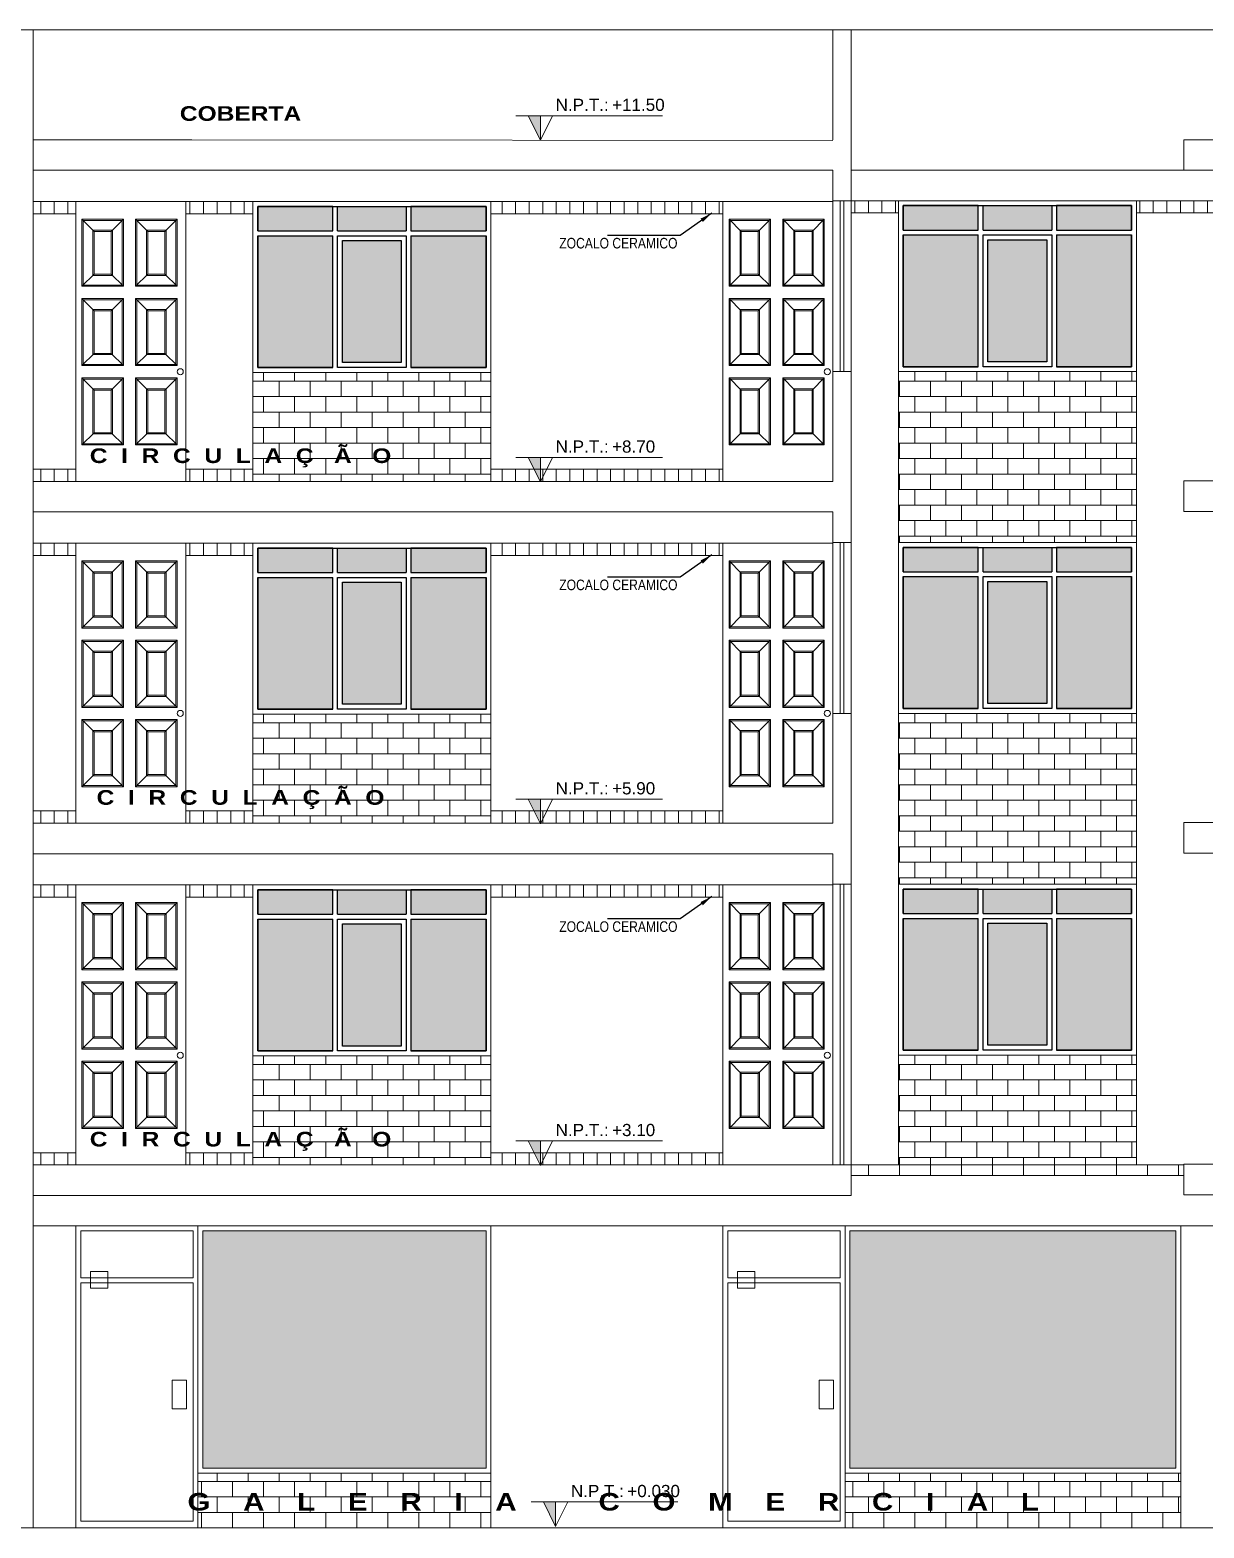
# Model space of a CAD drawing. Header units: millimetres. Extents: x 2178 to 2304, y 1220 to 1359.
# Drawn here: x 2280.33 to 2289.95, y 1233.85 to 1246.13 of the extents above; entities that cross this region are included whole.
import ezdxf
from ezdxf.enums import TextEntityAlignment as Align

# ---------------------------------------------------------------- set-up
doc = ezdxf.new("R2010")
doc.units = ezdxf.units.MM
doc.layers.get('0').update_dxf_attribs({"lineweight": 0})
for name, color, linetype, lineweight in [('9Cota', 2, 'Continuous', 0), ('CAPA2', 251, 'Continuous', 20), ('LETRAS', 5, 'Continuous', 20), ('Pluma 0.10', 252, 'Continuous', 0), ('PLUMA 7', 10, 'Continuous', 0), ('TEXTO', 5, 'Continuous', 18), ('VIDRIOS', 250, 'Continuous', 5)]:
    doc.layers.add(name, color=color, linetype=linetype, lineweight=lineweight)
doc.layers.add('Vidrio', color=150, linetype='Continuous')
doc.styles.add('ACOTACIONES', font='ARIALN.TTF', dxfattribs={"height": 0.1})
doc.styles.add('ARIAL-N', font='arialbd.ttf')
doc.styles.add('Cota', font='arial.ttf')
doc.styles.add('COTAS', font='ariali.ttf', dxfattribs={"height": 0.09})
doc.dimstyles.new('COTAS', dxfattribs={"dimtxt": 0.2, "dimasz": 0.1, "dimexe": 0.1, "dimexo": 0.5, "dimgap": 0.1, "dimtad": 0, "dimtih": 1, "dimtoh": 1, "dimzin": 4, "dimdsep": 46, "dimtxsty": 'COTAS', "dimblk1": 'DOTSMALL', "dimblk2": 'DOTSMALL', "dimsah": 1, "dimcen": -2.5, "dimdle": 0.1, "dimclrd": 251, "dimclre": 251, "dimclrt": 251, "dimadec": 0, "dimazin": 0, "dimtfac": 1, "dimtmove": 2, "dimatfit": 3, "dimfxl": 1, "dimtolj": 1, "dimtzin": 4, "dimarcsym": 0})
pattern_1 = [(0, (1087.04629, -584.65824), (0, 0.127), []), (90, (1087.04629, -584.65824), (-0.254, 2e-17), [0.127, -0.127]), (90, (1087.17329, -584.65824), (-0.254, 2e-17), [-0.127, 0.127])]
pattern_2 = [(90, (1087.04629, -584.65824), (-0.111125, 7e-18), [])]

# ---------------------------------------------------------------- blocks, each defined once
blk = doc.blocks.new('DSAFS')
at = {"layer": 'Pluma 0.10'}
for p, q in [((1195.277, 1833.232), (1194.937, 1833.232)), ((1194.937, 1833.232), (1194.937, 1832.682)), ((1195.037, 1833.132), (1194.937, 1833.232)), ((1195.277, 1833.232), (1194.937, 1833.232)), ((1194.937, 1833.232), (1194.937, 1832.682)), ((1195.037, 1833.132), (1194.937, 1833.232)), ((1195.267, 1833.222), (1194.947, 1833.222)), ((1194.947, 1833.222), (1194.947, 1832.692)), ((1195.267, 1833.222), (1194.947, 1833.222)), ((1194.947, 1833.222), (1194.947, 1832.692)), ((1195.177, 1833.132), (1195.277, 1833.232)), ((1195.177, 1833.132), (1195.277, 1833.232)), ((1195.267, 1832.692), (1195.267, 1833.222)), ((1195.267, 1832.692), (1195.267, 1833.222)), ((1195.277, 1832.682), (1195.277, 1833.232)), ((1195.277, 1833.232), (1195.277, 1833.232)), ((1195.277, 1832.682), (1195.277, 1833.232)), ((1195.277, 1833.232), (1195.277, 1833.232)), ((1195.717, 1833.232), (1195.377, 1833.232)), ((1195.377, 1833.232), (1195.377, 1832.682)), ((1195.477, 1833.132), (1195.377, 1833.232)), ((1195.717, 1833.232), (1195.377, 1833.232)), ((1195.377, 1833.232), (1195.377, 1832.682)), ((1195.477, 1833.132), (1195.377, 1833.232)), ((1195.707, 1833.222), (1195.387, 1833.222)), ((1195.387, 1833.222), (1195.387, 1832.692)), ((1195.707, 1833.222), (1195.387, 1833.222)), ((1195.387, 1833.222), (1195.387, 1832.692)), ((1195.617, 1833.132), (1195.717, 1833.232)), ((1195.617, 1833.132), (1195.717, 1833.232)), ((1195.707, 1832.692), (1195.707, 1833.222)), ((1195.707, 1832.692), (1195.707, 1833.222)), ((1195.717, 1832.682), (1195.717, 1833.232)), ((1195.717, 1833.232), (1195.717, 1833.232)), ((1195.717, 1832.682), (1195.717, 1833.232)), ((1195.717, 1833.232), (1195.717, 1833.232)), ((1195.187, 1833.142), (1195.027, 1833.142)), ((1195.027, 1833.142), (1195.027, 1832.772)), ((1195.187, 1833.142), (1195.027, 1833.142)), ((1195.027, 1833.142), (1195.027, 1832.772)), ((1195.177, 1833.132), (1195.037, 1833.132)), ((1195.037, 1833.132), (1195.037, 1832.782)), ((1195.177, 1833.132), (1195.037, 1833.132)), ((1195.037, 1833.132), (1195.037, 1832.782)), ((1195.177, 1832.782), (1195.177, 1833.132)), ((1195.177, 1832.782), (1195.177, 1833.132)), ((1195.187, 1832.772), (1195.187, 1833.142)), ((1195.187, 1832.772), (1195.187, 1833.142)), ((1195.627, 1833.142), (1195.467, 1833.142)), ((1195.467, 1833.142), (1195.467, 1832.772)), ((1195.627, 1833.142), (1195.467, 1833.142)), ((1195.467, 1833.142), (1195.467, 1832.772)), ((1195.617, 1833.132), (1195.477, 1833.132)), ((1195.477, 1833.132), (1195.477, 1832.782)), ((1195.617, 1833.132), (1195.477, 1833.132)), ((1195.477, 1833.132), (1195.477, 1832.782)), ((1195.617, 1832.782), (1195.617, 1833.132)), ((1195.617, 1832.782), (1195.617, 1833.132)), ((1195.627, 1832.772), (1195.627, 1833.142)), ((1195.627, 1832.772), (1195.627, 1833.142)), ((1195.037, 1832.782), (1194.937, 1832.682)), ((1195.037, 1832.782), (1194.937, 1832.682)), ((1195.037, 1832.782), (1195.177, 1832.782)), ((1195.037, 1832.782), (1195.177, 1832.782)), ((1195.277, 1832.682), (1195.177, 1832.782)), ((1195.277, 1832.682), (1195.177, 1832.782)), ((1195.477, 1832.782), (1195.377, 1832.682)), ((1195.477, 1832.782), (1195.377, 1832.682)), ((1195.477, 1832.782), (1195.617, 1832.782)), ((1195.477, 1832.782), (1195.617, 1832.782)), ((1195.717, 1832.682), (1195.617, 1832.782)), ((1195.717, 1832.682), (1195.617, 1832.782)), ((1194.937, 1832.682), (1195.277, 1832.682)), ((1194.937, 1832.682), (1195.277, 1832.682)), ((1194.947, 1832.692), (1195.267, 1832.692)), ((1194.947, 1832.692), (1195.267, 1832.692)), ((1195.027, 1832.772), (1195.187, 1832.772)), ((1195.027, 1832.772), (1195.187, 1832.772)), ((1195.377, 1832.682), (1195.717, 1832.682)), ((1195.377, 1832.682), (1195.717, 1832.682)), ((1195.387, 1832.692), (1195.707, 1832.692)), ((1195.387, 1832.692), (1195.707, 1832.692)), ((1195.467, 1832.772), (1195.627, 1832.772)), ((1195.467, 1832.772), (1195.627, 1832.772)), ((1195.277, 1832.582), (1194.937, 1832.582)), ((1194.937, 1832.582), (1194.937, 1832.032)), ((1195.037, 1832.482), (1194.937, 1832.582)), ((1195.277, 1832.582), (1194.937, 1832.582)), ((1194.937, 1832.582), (1194.937, 1832.032)), ((1195.037, 1832.482), (1194.937, 1832.582)), ((1195.267, 1832.572), (1194.947, 1832.572)), ((1194.947, 1832.572), (1194.947, 1832.042)), ((1195.267, 1832.572), (1194.947, 1832.572)), ((1194.947, 1832.572), (1194.947, 1832.042)), ((1195.177, 1832.482), (1195.277, 1832.582)), ((1195.177, 1832.482), (1195.277, 1832.582)), ((1195.267, 1832.042), (1195.267, 1832.572)), ((1195.267, 1832.042), (1195.267, 1832.572)), ((1195.277, 1832.032), (1195.277, 1832.582)), ((1195.277, 1832.582), (1195.277, 1832.582)), ((1195.277, 1832.032), (1195.277, 1832.582)), ((1195.277, 1832.582), (1195.277, 1832.582)), ((1195.717, 1832.582), (1195.377, 1832.582)), ((1195.377, 1832.582), (1195.377, 1832.032)), ((1195.477, 1832.482), (1195.377, 1832.582)), ((1195.717, 1832.582), (1195.377, 1832.582)), ((1195.377, 1832.582), (1195.377, 1832.032)), ((1195.477, 1832.482), (1195.377, 1832.582)), ((1195.707, 1832.572), (1195.387, 1832.572)), ((1195.387, 1832.572), (1195.387, 1832.042)), ((1195.707, 1832.572), (1195.387, 1832.572)), ((1195.387, 1832.572), (1195.387, 1832.042)), ((1195.617, 1832.482), (1195.717, 1832.582)), ((1195.617, 1832.482), (1195.717, 1832.582)), ((1195.707, 1832.042), (1195.707, 1832.572)), ((1195.707, 1832.042), (1195.707, 1832.572)), ((1195.717, 1832.032), (1195.717, 1832.582)), ((1195.717, 1832.582), (1195.717, 1832.582)), ((1195.717, 1832.032), (1195.717, 1832.582)), ((1195.717, 1832.582), (1195.717, 1832.582)), ((1195.187, 1832.492), (1195.027, 1832.492)), ((1195.027, 1832.492), (1195.027, 1832.122)), ((1195.187, 1832.492), (1195.027, 1832.492)), ((1195.027, 1832.492), (1195.027, 1832.122)), ((1195.177, 1832.482), (1195.037, 1832.482)), ((1195.037, 1832.482), (1195.037, 1832.132)), ((1195.177, 1832.482), (1195.037, 1832.482)), ((1195.037, 1832.482), (1195.037, 1832.132)), ((1195.177, 1832.132), (1195.177, 1832.482)), ((1195.177, 1832.132), (1195.177, 1832.482)), ((1195.187, 1832.122), (1195.187, 1832.492)), ((1195.187, 1832.122), (1195.187, 1832.492)), ((1195.627, 1832.492), (1195.467, 1832.492)), ((1195.467, 1832.492), (1195.467, 1832.122)), ((1195.627, 1832.492), (1195.467, 1832.492)), ((1195.467, 1832.492), (1195.467, 1832.122)), ((1195.617, 1832.482), (1195.477, 1832.482)), ((1195.477, 1832.482), (1195.477, 1832.132)), ((1195.617, 1832.482), (1195.477, 1832.482)), ((1195.477, 1832.482), (1195.477, 1832.132)), ((1195.617, 1832.132), (1195.617, 1832.482)), ((1195.617, 1832.132), (1195.617, 1832.482)), ((1195.627, 1832.122), (1195.627, 1832.492)), ((1195.627, 1832.122), (1195.627, 1832.492)), ((1195.037, 1832.132), (1194.937, 1832.032)), ((1195.037, 1832.132), (1194.937, 1832.032)), ((1195.027, 1832.122), (1195.187, 1832.122)), ((1195.027, 1832.122), (1195.187, 1832.122)), ((1195.037, 1832.132), (1195.177, 1832.132)), ((1195.037, 1832.132), (1195.177, 1832.132)), ((1195.277, 1832.032), (1195.177, 1832.132)), ((1195.277, 1832.032), (1195.177, 1832.132)), ((1195.477, 1832.132), (1195.377, 1832.032)), ((1195.477, 1832.132), (1195.377, 1832.032)), ((1195.467, 1832.122), (1195.627, 1832.122)), ((1195.467, 1832.122), (1195.627, 1832.122)), ((1195.477, 1832.132), (1195.617, 1832.132)), ((1195.477, 1832.132), (1195.617, 1832.132)), ((1195.717, 1832.032), (1195.617, 1832.132)), ((1195.717, 1832.032), (1195.617, 1832.132)), ((1194.937, 1832.032), (1195.277, 1832.032)), ((1194.937, 1832.032), (1195.277, 1832.032)), ((1195.277, 1831.932), (1194.937, 1831.932)), ((1194.937, 1831.932), (1194.937, 1831.382)), ((1195.037, 1831.832), (1194.937, 1831.932)), ((1195.277, 1831.932), (1194.937, 1831.932)), ((1194.937, 1831.932), (1194.937, 1831.382)), ((1195.037, 1831.832), (1194.937, 1831.932)), ((1194.947, 1832.042), (1195.267, 1832.042)), ((1194.947, 1832.042), (1195.267, 1832.042)), ((1195.267, 1831.922), (1194.947, 1831.922)), ((1194.947, 1831.922), (1194.947, 1831.392)), ((1195.267, 1831.922), (1194.947, 1831.922)), ((1194.947, 1831.922), (1194.947, 1831.392)), ((1195.177, 1831.832), (1195.277, 1831.932)), ((1195.177, 1831.832), (1195.277, 1831.932)), ((1195.267, 1831.392), (1195.267, 1831.922)), ((1195.267, 1831.392), (1195.267, 1831.922)), ((1195.277, 1831.382), (1195.277, 1831.932)), ((1195.277, 1831.932), (1195.277, 1831.932)), ((1195.277, 1831.382), (1195.277, 1831.932)), ((1195.277, 1831.932), (1195.277, 1831.932)), ((1195.377, 1832.032), (1195.717, 1832.032)), ((1195.377, 1832.032), (1195.717, 1832.032)), ((1195.717, 1831.932), (1195.377, 1831.932)), ((1195.377, 1831.932), (1195.377, 1831.382)), ((1195.477, 1831.832), (1195.377, 1831.932)), ((1195.717, 1831.932), (1195.377, 1831.932)), ((1195.377, 1831.932), (1195.377, 1831.382)), ((1195.477, 1831.832), (1195.377, 1831.932)), ((1195.387, 1832.042), (1195.707, 1832.042)), ((1195.387, 1832.042), (1195.707, 1832.042)), ((1195.707, 1831.922), (1195.387, 1831.922)), ((1195.387, 1831.922), (1195.387, 1831.392)), ((1195.707, 1831.922), (1195.387, 1831.922)), ((1195.387, 1831.922), (1195.387, 1831.392)), ((1195.617, 1831.832), (1195.717, 1831.932)), ((1195.617, 1831.832), (1195.717, 1831.932)), ((1195.707, 1831.392), (1195.707, 1831.922)), ((1195.707, 1831.392), (1195.707, 1831.922)), ((1195.717, 1831.382), (1195.717, 1831.932)), ((1195.717, 1831.932), (1195.717, 1831.932)), ((1195.717, 1831.382), (1195.717, 1831.932)), ((1195.717, 1831.932), (1195.717, 1831.932)), ((1195.187, 1831.842), (1195.027, 1831.842)), ((1195.027, 1831.842), (1195.027, 1831.472)), ((1195.187, 1831.842), (1195.027, 1831.842)), ((1195.027, 1831.842), (1195.027, 1831.472)), ((1195.177, 1831.832), (1195.037, 1831.832)), ((1195.037, 1831.832), (1195.037, 1831.482)), ((1195.177, 1831.832), (1195.037, 1831.832)), ((1195.037, 1831.832), (1195.037, 1831.482)), ((1195.177, 1831.482), (1195.177, 1831.832)), ((1195.177, 1831.482), (1195.177, 1831.832)), ((1195.187, 1831.472), (1195.187, 1831.842)), ((1195.187, 1831.472), (1195.187, 1831.842)), ((1195.627, 1831.842), (1195.467, 1831.842)), ((1195.467, 1831.842), (1195.467, 1831.472)), ((1195.627, 1831.842), (1195.467, 1831.842)), ((1195.467, 1831.842), (1195.467, 1831.472)), ((1195.617, 1831.832), (1195.477, 1831.832)), ((1195.477, 1831.832), (1195.477, 1831.482)), ((1195.617, 1831.832), (1195.477, 1831.832)), ((1195.477, 1831.832), (1195.477, 1831.482)), ((1195.617, 1831.482), (1195.617, 1831.832)), ((1195.617, 1831.482), (1195.617, 1831.832)), ((1195.627, 1831.472), (1195.627, 1831.842)), ((1195.627, 1831.472), (1195.627, 1831.842)), ((1195.037, 1831.482), (1194.937, 1831.382)), ((1195.037, 1831.482), (1194.937, 1831.382)), ((1195.027, 1831.472), (1195.187, 1831.472)), ((1195.027, 1831.472), (1195.187, 1831.472)), ((1195.037, 1831.482), (1195.177, 1831.482)), ((1195.037, 1831.482), (1195.177, 1831.482)), ((1195.277, 1831.382), (1195.177, 1831.482)), ((1195.277, 1831.382), (1195.177, 1831.482)), ((1195.477, 1831.482), (1195.377, 1831.382)), ((1195.477, 1831.482), (1195.377, 1831.382)), ((1195.467, 1831.472), (1195.627, 1831.472)), ((1195.467, 1831.472), (1195.627, 1831.472)), ((1195.477, 1831.482), (1195.617, 1831.482)), ((1195.477, 1831.482), (1195.617, 1831.482)), ((1195.717, 1831.382), (1195.617, 1831.482)), ((1195.717, 1831.382), (1195.617, 1831.482)), ((1194.937, 1831.382), (1195.277, 1831.382)), ((1194.937, 1831.382), (1195.277, 1831.382)), ((1194.947, 1831.392), (1195.267, 1831.392)), ((1194.947, 1831.392), (1195.267, 1831.392)), ((1195.377, 1831.382), (1195.717, 1831.382)), ((1195.377, 1831.382), (1195.717, 1831.382)), ((1195.387, 1831.392), (1195.707, 1831.392)), ((1195.387, 1831.392), (1195.707, 1831.392))]:
    blk.add_line(p, q, dxfattribs=at)
blk.add_circle((1195.742, 1831.982), 0.025, dxfattribs=at)
blk.add_circle((1195.742, 1831.982), 0.025, dxfattribs=at)
blk = doc.blocks.new('NPTcorte1')
blk.add_hatch(color=256).paths.add_polyline_path([(0, 0), (0, 0.2), (-0.1, 0.2)])
for points in [[(-0.2, 0.2), (1, 0.2)], [(0, 0.2), (0, 0)]]:
    blk.add_lwpolyline(points)
blk.add_lwpolyline([(-0.1, 0.2), (0, 0), (0.1, 0.2)], close=True)
at = {"style": 'Cota'}
blk.add_text('N.P.T.:', height=0.1, dxfattribs=at).set_placement((0.125, 0.24))
blk.add_attdef('N.P.T.corte', (0.587, 0.24), '', height=0.1, dxfattribs=at)
blk = doc.blocks.new('_DOTSMALL')
at = {"color": 0, "linetype": 'ByBlock', "const_width": 0.5}
blk.add_lwpolyline([(-0.0625, 0, 1), (0.0625, 0, 1)], format="xyb", close=True, dxfattribs=at)

msp = doc.modelspace()

# ---------------------------------------------------------------- hatches: boundary and pattern name
h = msp.add_hatch()
h.set_pattern_fill('BRICK', color=256, scale=0.02)
h.set_pattern_definition([(0, (1087.04629, -390.1619), (0, 0.127), []), (90, (1087.04629, -390.1619), (-0.254, 2e-17), [0.127, -0.127]), (90, (1087.17329, -390.1619), (-0.254, 2e-17), [-0.127, 0.127])])
h.paths.add_polyline_path([(2289.78, 1236.83), (2287.055, 1236.83), (2287.055, 1236.742), (2289.78, 1236.742)])
at = {"layer": 'Pluma 0.10'}
h = msp.add_hatch(dxfattribs=at)
h.set_pattern_fill('LINE', color=256, scale=0.035, angle=90)
h.set_pattern_definition(pattern_2)
h.paths.add_polyline_path([(2280.305, 1244.724), (2280.105, 1244.724), (2280.105, 1244.624), (2280.305, 1244.624)])
h.paths.add_polyline_path([(2280.705, 1244.724), (2280.355, 1244.724), (2280.355, 1244.624), (2280.705, 1244.624)])
h.paths.add_polyline_path([(2282.155, 1244.724), (2281.605, 1244.724), (2281.605, 1244.624), (2282.155, 1244.624)])
h.paths.add_polyline_path([(2286.005, 1244.724), (2284.105, 1244.724), (2284.105, 1244.624), (2286.005, 1244.624)])
h = msp.add_hatch(dxfattribs=at)
h.set_pattern_fill('LINE', color=256, scale=0.035, angle=90)
h.set_pattern_definition(pattern_2)
h.paths.add_polyline_path([(2289.392, 1244.73), (2289.392, 1244.63), (2289.792, 1244.63), (2290.18, 1244.63), (2290.18, 1244.73)])
h.paths.add_polyline_path([(2287.055, 1244.73), (2287.055, 1244.63), (2287.442, 1244.63), (2287.442, 1244.73)])
h = msp.add_hatch(dxfattribs=at)
h.set_pattern_fill('BRICK', color=256, scale=0.02)
h.set_pattern_definition(pattern_1)
h.paths.add_polyline_path([(2282.155, 1243.324), (2282.155, 1242.43), (2284.105, 1242.43), (2284.105, 1243.324)])
h = msp.add_hatch(dxfattribs=at)
h.set_pattern_fill('BRICK', color=256, scale=0.02)
h.set_pattern_definition(pattern_1)
h.paths.add_polyline_path([(2287.442, 1243.33), (2287.442, 1241.93), (2289.392, 1241.93), (2289.392, 1243.33)])
h = msp.add_hatch(dxfattribs=at)
h.set_pattern_fill('LINE', color=256, scale=0.035, angle=90)
h.set_pattern_definition([(90, (1087.04629, -586.85235), (-0.111125, 7e-18), [])])
h.paths.add_polyline_path([(2280.305, 1242.53), (2280.105, 1242.53), (2280.105, 1242.43), (2280.305, 1242.43)])
h.paths.add_polyline_path([(2280.705, 1242.53), (2280.355, 1242.53), (2280.355, 1242.43), (2280.705, 1242.43)])
h.paths.add_polyline_path([(2282.155, 1242.53), (2281.605, 1242.53), (2281.605, 1242.43), (2282.155, 1242.43)])
h.paths.add_polyline_path([(2286.005, 1242.53), (2284.105, 1242.53), (2284.105, 1242.43), (2286.005, 1242.43)])
h = msp.add_hatch(dxfattribs=at)
h.set_pattern_fill('LINE', color=256, scale=0.035, angle=90)
h.set_pattern_definition([(90, (1087.04629, -587.45824), (-0.111125, 7e-18), [])])
h.paths.add_polyline_path([(2280.305, 1241.924), (2280.105, 1241.924), (2280.105, 1241.824), (2280.305, 1241.824)])
h.paths.add_polyline_path([(2280.705, 1241.924), (2280.355, 1241.924), (2280.355, 1241.824), (2280.705, 1241.824)])
h.paths.add_polyline_path([(2282.155, 1241.924), (2281.605, 1241.924), (2281.605, 1241.824), (2282.155, 1241.824)])
h.paths.add_polyline_path([(2286.005, 1241.924), (2284.105, 1241.924), (2284.105, 1241.824), (2286.005, 1241.824)])
h = msp.add_hatch(dxfattribs=at)
h.set_pattern_fill('BRICK', color=256, scale=0.02)
h.set_pattern_definition([(0, (1087.04629, -587.45824), (0, 0.127), []), (90, (1087.04629, -587.45824), (-0.254, 2e-17), [0.127, -0.127]), (90, (1087.17329, -587.45824), (-0.254, 2e-17), [-0.127, 0.127])])
h.paths.add_polyline_path([(2284.105, 1240.524), (2282.155, 1240.524), (2282.155, 1239.63), (2284.105, 1239.63)])
h = msp.add_hatch(dxfattribs=at)
h.set_pattern_fill('BRICK', color=256, scale=0.02)
h.set_pattern_definition([(0, (1087.04629, -587.45824), (0, 0.127), []), (90, (1087.04629, -587.45824), (-0.254, 2e-17), [0.127, -0.127]), (90, (1087.17329, -587.45824), (-0.254, 2e-17), [-0.127, 0.127])])
h.paths.add_polyline_path([(2287.442, 1240.53), (2287.442, 1239.13), (2289.392, 1239.13), (2289.392, 1240.53)])
h = msp.add_hatch(dxfattribs=at)
h.set_pattern_fill('LINE', color=256, scale=0.035, angle=90)
h.set_pattern_definition([(90, (1087.04629, -589.65235), (-0.111125, 7e-18), [])])
h.paths.add_polyline_path([(2280.305, 1239.73), (2280.105, 1239.73), (2280.105, 1239.63), (2280.305, 1239.63)])
h.paths.add_polyline_path([(2280.705, 1239.73), (2280.355, 1239.73), (2280.355, 1239.63), (2280.705, 1239.63)])
h.paths.add_polyline_path([(2282.155, 1239.73), (2281.605, 1239.73), (2281.605, 1239.63), (2282.155, 1239.63)])
h.paths.add_polyline_path([(2286.005, 1239.73), (2284.105, 1239.73), (2284.105, 1239.63), (2286.005, 1239.63)])
h = msp.add_hatch(dxfattribs=at)
h.set_pattern_fill('LINE', color=256, scale=0.035, angle=90)
h.set_pattern_definition([(90, (1087.04629, -590.25824), (-0.111125, 7e-18), [])])
h.paths.add_polyline_path([(2280.305, 1239.124), (2280.105, 1239.124), (2280.105, 1239.024), (2280.305, 1239.024)])
h.paths.add_polyline_path([(2280.705, 1239.124), (2280.355, 1239.124), (2280.355, 1239.024), (2280.705, 1239.024)])
h.paths.add_polyline_path([(2282.155, 1239.124), (2281.605, 1239.124), (2281.605, 1239.024), (2282.155, 1239.024)])
h.paths.add_polyline_path([(2286.005, 1239.124), (2284.105, 1239.124), (2284.105, 1239.024), (2286.005, 1239.024)])
h = msp.add_hatch(dxfattribs=at)
h.set_pattern_fill('BRICK', color=256, scale=0.02)
h.set_pattern_definition([(0, (1087.04629, -590.25824), (0, 0.127), []), (90, (1087.04629, -590.25824), (-0.254, 2e-17), [0.127, -0.127]), (90, (1087.17329, -590.25824), (-0.254, 2e-17), [-0.127, 0.127])])
h.paths.add_polyline_path([(2284.105, 1237.724), (2282.155, 1237.724), (2282.155, 1236.83), (2284.105, 1236.83)])
h = msp.add_hatch(dxfattribs=at)
h.set_pattern_fill('BRICK', color=256, scale=0.02)
h.set_pattern_definition([(0, (1087.04629, -590.25824), (0, 0.127), []), (90, (1087.04629, -590.25824), (-0.254, 2e-17), [0.127, -0.127]), (90, (1087.17329, -590.25824), (-0.254, 2e-17), [-0.127, 0.127])])
h.paths.add_polyline_path([(2289.392, 1236.83), (2289.392, 1237.73), (2287.442, 1237.73), (2287.442, 1236.83)])
h = msp.add_hatch(dxfattribs=at)
h.set_pattern_fill('LINE', color=256, scale=0.035, angle=90)
h.set_pattern_definition([(90, (1087.04629, -592.45235), (-0.111125, 7e-18), [])])
h.paths.add_polyline_path([(2280.305, 1236.93), (2280.105, 1236.93), (2280.105, 1236.83), (2280.305, 1236.83)])
h.paths.add_polyline_path([(2280.705, 1236.93), (2280.355, 1236.93), (2280.355, 1236.83), (2280.705, 1236.83)])
h.paths.add_polyline_path([(2282.155, 1236.93), (2281.605, 1236.93), (2281.605, 1236.83), (2282.155, 1236.83)])
h.paths.add_polyline_path([(2286.005, 1236.93), (2284.105, 1236.93), (2284.105, 1236.83), (2286.005, 1236.83)])
h = msp.add_hatch(dxfattribs=at)
h.set_pattern_fill('BRICK', color=256, scale=0.02)
h.set_pattern_definition(pattern_1)
h.paths.add_polyline_path([(2292.936, 1234.305), (2291.155, 1234.305), (2291.155, 1233.855), (2292.936, 1233.855)])
h.paths.add_polyline_path([(2289.755, 1234.305), (2287.005, 1234.305), (2287.005, 1233.855), (2289.755, 1233.855)])
h.paths.add_polyline_path([(2284.105, 1234.305), (2281.705, 1234.305), (2281.705, 1233.855), (2284.105, 1233.855)])
at = {"layer": 'VIDRIOS'}
h = msp.add_hatch(color=256, dxfattribs=at)
h.set_gradient(color1=(157, 154, 158), rotation=45, one_color=1, tint=1, name='HEMISPHERICAL')
h.paths.add_polyline_path([(2288.096, 1244.45), (2287.482, 1244.45), (2287.482, 1243.37), (2288.096, 1243.37)])
h.paths.add_polyline_path([(2288.096, 1244.69), (2287.482, 1244.69), (2287.482, 1244.49), (2288.096, 1244.49)])
h.paths.add_polyline_path([(2288.698, 1244.69), (2288.136, 1244.69), (2288.136, 1244.49), (2288.698, 1244.49)])
h.paths.add_polyline_path([(2288.658, 1244.41), (2288.176, 1244.41), (2288.176, 1243.41), (2288.658, 1243.41)])
h.paths.add_polyline_path([(2289.352, 1244.45), (2288.738, 1244.45), (2288.738, 1243.37), (2289.352, 1243.37)])
h.paths.add_polyline_path([(2289.352, 1244.69), (2288.738, 1244.69), (2288.738, 1244.49), (2289.352, 1244.49)])
h = msp.add_hatch(color=256, dxfattribs=at)
h.set_gradient(color1=(157, 154, 158), rotation=45, one_color=1, tint=1, name='HEMISPHERICAL')
h.paths.add_polyline_path([(2282.809, 1244.444), (2282.195, 1244.444), (2282.195, 1243.364), (2282.809, 1243.364)])
h.paths.add_polyline_path([(2282.809, 1244.684), (2282.195, 1244.684), (2282.195, 1244.484), (2282.809, 1244.484)])
h.paths.add_polyline_path([(2283.41, 1244.684), (2282.849, 1244.684), (2282.849, 1244.484), (2283.41, 1244.484)])
h.paths.add_polyline_path([(2283.37, 1244.404), (2282.889, 1244.404), (2282.889, 1243.404), (2283.37, 1243.404)])
h.paths.add_polyline_path([(2284.065, 1244.444), (2283.45, 1244.444), (2283.45, 1243.364), (2284.065, 1243.364)])
h.paths.add_polyline_path([(2284.065, 1244.684), (2283.45, 1244.684), (2283.45, 1244.484), (2284.065, 1244.484)])
h = msp.add_hatch(color=256, dxfattribs=at)
h.set_gradient(color1=(157, 154, 158), rotation=45, one_color=1, tint=1, name='HEMISPHERICAL')
h.paths.add_polyline_path([(2282.809, 1241.644), (2282.195, 1241.644), (2282.195, 1240.564), (2282.809, 1240.564)])
h.paths.add_polyline_path([(2282.809, 1241.884), (2282.195, 1241.884), (2282.195, 1241.684), (2282.809, 1241.684)])
h.paths.add_polyline_path([(2283.41, 1241.884), (2282.849, 1241.884), (2282.849, 1241.684), (2283.41, 1241.684)])
h.paths.add_polyline_path([(2283.37, 1241.604), (2282.889, 1241.604), (2282.889, 1240.604), (2283.37, 1240.604)])
h.paths.add_polyline_path([(2284.065, 1241.644), (2283.45, 1241.644), (2283.45, 1240.564), (2284.065, 1240.564)])
h.paths.add_polyline_path([(2284.065, 1241.884), (2283.45, 1241.884), (2283.45, 1241.684), (2284.065, 1241.684)])
h = msp.add_hatch(color=256, dxfattribs=at)
h.set_gradient(color1=(157, 154, 158), rotation=45, one_color=1, tint=1, name='HEMISPHERICAL')
h.paths.add_polyline_path([(2288.096, 1241.65), (2287.482, 1241.65), (2287.482, 1240.57), (2288.096, 1240.57)])
h.paths.add_polyline_path([(2288.096, 1241.89), (2287.482, 1241.89), (2287.482, 1241.69), (2288.096, 1241.69)])
h.paths.add_polyline_path([(2288.698, 1241.89), (2288.136, 1241.89), (2288.136, 1241.69), (2288.698, 1241.69)])
h.paths.add_polyline_path([(2288.658, 1241.61), (2288.176, 1241.61), (2288.176, 1240.61), (2288.658, 1240.61)])
h.paths.add_polyline_path([(2289.352, 1241.65), (2288.738, 1241.65), (2288.738, 1240.57), (2289.352, 1240.57)])
h.paths.add_polyline_path([(2289.352, 1241.89), (2288.738, 1241.89), (2288.738, 1241.69), (2289.352, 1241.69)])
h = msp.add_hatch(color=256, dxfattribs=at)
h.set_gradient(color1=(157, 154, 158), rotation=45, one_color=1, tint=1, name='HEMISPHERICAL')
h.paths.add_polyline_path([(2282.809, 1238.844), (2282.195, 1238.844), (2282.195, 1237.764), (2282.809, 1237.764)])
h.paths.add_polyline_path([(2282.809, 1239.084), (2282.195, 1239.084), (2282.195, 1238.884), (2282.809, 1238.884)])
h.paths.add_polyline_path([(2283.41, 1239.084), (2282.849, 1239.084), (2282.849, 1238.884), (2283.41, 1238.884)])
h.paths.add_polyline_path([(2283.37, 1238.804), (2282.889, 1238.804), (2282.889, 1237.804), (2283.37, 1237.804)])
h.paths.add_polyline_path([(2284.065, 1238.844), (2283.45, 1238.844), (2283.45, 1237.764), (2284.065, 1237.764)])
h.paths.add_polyline_path([(2284.065, 1239.084), (2283.45, 1239.084), (2283.45, 1238.884), (2284.065, 1238.884)])
h = msp.add_hatch(color=256, dxfattribs=at)
h.set_gradient(color1=(157, 154, 158), rotation=45, one_color=1, tint=1, name='HEMISPHERICAL')
h.paths.add_polyline_path([(2288.096, 1238.85), (2287.482, 1238.85), (2287.482, 1237.77), (2288.096, 1237.77)])
h.paths.add_polyline_path([(2288.096, 1239.09), (2287.482, 1239.09), (2287.482, 1238.89), (2288.096, 1238.89)])
h.paths.add_polyline_path([(2288.698, 1239.09), (2288.136, 1239.09), (2288.136, 1238.89), (2288.698, 1238.89)])
h.paths.add_polyline_path([(2288.658, 1238.81), (2288.176, 1238.81), (2288.176, 1237.81), (2288.658, 1237.81)])
h.paths.add_polyline_path([(2289.352, 1238.85), (2288.738, 1238.85), (2288.738, 1237.77), (2289.352, 1237.77)])
h.paths.add_polyline_path([(2289.352, 1239.09), (2288.738, 1239.09), (2288.738, 1238.89), (2289.352, 1238.89)])
h = msp.add_hatch(color=256, dxfattribs=at)
h.set_gradient(color1=(157, 154, 158), rotation=45, one_color=1, tint=1, name='HEMISPHERICAL')
h.paths.add_polyline_path([(2284.065, 1236.29), (2281.745, 1236.29), (2281.745, 1234.345), (2284.065, 1234.345)])
h = msp.add_hatch(color=256, dxfattribs=at)
h.set_gradient(color1=(157, 154, 158), rotation=45, one_color=1, tint=1, name='HEMISPHERICAL')
h.paths.add_polyline_path([(2289.715, 1236.29), (2287.045, 1236.29), (2287.045, 1234.345), (2289.715, 1234.345)])

# ---------------------------------------------------------------- linework, layer by layer
for points in [[(2280.355, 1244.98), (2280.355, 1242.43)], [(2289.78, 1244.98), (2287.055, 1244.98)], [(2280.705, 1244.724), (2280.705, 1242.43)], [(2281.605, 1244.724), (2281.605, 1242.43)], [(2284.105, 1244.724), (2284.105, 1242.43)], [(2284.105, 1244.724), (2284.105, 1243.324)], [(2286.005, 1244.724), (2286.005, 1242.43)], [(2286.005, 1244.724), (2286.905, 1244.724)], [(2286.905, 1243.33), (2286.905, 1244.73)], [(2286.965, 1243.33), (2286.965, 1244.73)], [(2286.995, 1243.33), (2286.995, 1244.73)], [(2287.055, 1243.33), (2287.055, 1244.73)], [(2287.442, 1244.73), (2287.442, 1243.33)], [(2289.392, 1244.73), (2289.392, 1243.33)], [(2282.155, 1243.324), (2282.155, 1242.43)], [(2280.355, 1242.18), (2280.355, 1239.63)], [(2280.705, 1241.924), (2280.705, 1239.63)], [(2281.605, 1241.924), (2281.605, 1239.63)], [(2284.105, 1241.924), (2284.105, 1239.63)], [(2284.105, 1241.924), (2284.105, 1240.524)], [(2286.005, 1241.924), (2286.005, 1239.63)], [(2286.005, 1241.924), (2286.905, 1241.924)], [(2286.905, 1240.53), (2286.905, 1241.93)], [(2286.965, 1240.53), (2286.965, 1241.93)], [(2286.995, 1240.53), (2286.995, 1241.93)], [(2287.055, 1240.53), (2287.055, 1241.93)], [(2287.442, 1241.93), (2287.442, 1240.53)], [(2289.392, 1241.93), (2289.392, 1240.53)], [(2282.155, 1240.524), (2282.155, 1239.63)], [(2280.355, 1239.38), (2280.355, 1236.83)], [(2280.355, 1239.38), (2280.355, 1236.83)], [(2280.705, 1239.124), (2280.705, 1236.83)], [(2281.605, 1239.124), (2281.605, 1236.83)], [(2284.105, 1239.124), (2284.105, 1236.83)], [(2284.105, 1239.124), (2284.105, 1237.724)], [(2286.005, 1239.124), (2286.005, 1236.83)], [(2286.005, 1239.124), (2286.905, 1239.124)], [(2286.905, 1239.13), (2286.905, 1236.83)], [(2286.965, 1236.83), (2286.965, 1239.13)], [(2286.995, 1236.83), (2286.995, 1239.13)], [(2287.055, 1239.13), (2287.055, 1236.83)], [(2287.442, 1239.13), (2287.442, 1237.73)], [(2289.392, 1239.13), (2289.392, 1237.73)], [(2282.155, 1237.724), (2282.155, 1236.83)], [(2289.78, 1236.83), (2287.055, 1236.83)], [(2289.78, 1236.742), (2287.055, 1236.742)], [(2280.355, 1236.58), (2280.355, 1233.855)], [(2280.355, 1236.58), (2280.355, 1234.03)], [(2280.705, 1236.33), (2280.705, 1233.855)], [(2280.745, 1235.904), (2280.745, 1236.29), (2281.665, 1236.29), (2281.665, 1235.904)], [(2281.705, 1236.33), (2281.705, 1233.855)], [(2284.105, 1236.33), (2284.105, 1233.855)], [(2286.005, 1236.33), (2286.005, 1233.855)], [(2286.045, 1235.904), (2286.045, 1236.29), (2286.965, 1236.29), (2286.965, 1235.904)], [(2287.005, 1236.33), (2287.005, 1233.855)], [(2289.755, 1236.33), (2289.755, 1233.855)], [(2280.745, 1235.904), (2281.665, 1235.904)], [(2281.665, 1235.864), (2281.665, 1233.91), (2280.745, 1233.91), (2280.745, 1235.864)], [(2280.745, 1235.864), (2281.665, 1235.864)], [(2286.045, 1235.904), (2286.965, 1235.904)], [(2286.965, 1235.864), (2286.965, 1233.91), (2286.045, 1233.91), (2286.045, 1235.864)], [(2286.045, 1235.864), (2286.965, 1235.864)]]:
    msp.add_lwpolyline(points)
for points in [[(2280.705, 1244.724), (2281.605, 1244.724), (2281.605, 1242.43), (2280.705, 1242.43)], [(2282.155, 1244.724), (2284.105, 1244.724), (2284.105, 1243.324), (2282.155, 1243.324)], [(2287.442, 1244.73), (2289.392, 1244.73), (2289.392, 1243.33), (2287.442, 1243.33)], [(2280.705, 1241.924), (2281.605, 1241.924), (2281.605, 1239.63), (2280.705, 1239.63)], [(2282.155, 1241.924), (2284.105, 1241.924), (2284.105, 1240.524), (2282.155, 1240.524)], [(2287.442, 1241.93), (2289.392, 1241.93), (2289.392, 1240.53), (2287.442, 1240.53)], [(2280.705, 1239.124), (2281.605, 1239.124), (2281.605, 1236.83), (2280.705, 1236.83)], [(2282.155, 1239.124), (2284.105, 1239.124), (2284.105, 1237.724), (2282.155, 1237.724)], [(2287.442, 1239.13), (2289.392, 1239.13), (2289.392, 1237.73), (2287.442, 1237.73)], [(2281.705, 1236.33), (2284.105, 1236.33), (2284.105, 1234.305), (2281.705, 1234.305)], [(2281.745, 1236.29), (2284.065, 1236.29), (2284.065, 1234.345), (2281.745, 1234.345)], [(2287.005, 1236.33), (2289.755, 1236.33), (2289.755, 1234.305), (2287.005, 1234.305)], [(2287.045, 1236.29), (2289.715, 1236.29), (2289.715, 1234.345), (2287.045, 1234.345)], [(2280.825, 1235.82), (2280.967, 1235.82), (2280.967, 1235.956), (2280.825, 1235.956)], [(2286.125, 1235.82), (2286.267, 1235.82), (2286.267, 1235.956), (2286.125, 1235.956)], [(2281.493, 1235.067), (2281.611, 1235.067), (2281.611, 1234.832), (2281.493, 1234.832)], [(2286.793, 1235.067), (2286.911, 1235.067), (2286.911, 1234.832), (2286.793, 1234.832)]]:
    msp.add_lwpolyline(points, close=True)
at = {"layer": 'Pluma 0.10'}
for points in [[(2278.73, 1246.13), (2290.18, 1246.13)], [(2280.355, 1246.13), (2280.355, 1245.23)], [(2280.705, 1244.724), (2280.355, 1244.724)], [(2282.155, 1244.724), (2281.605, 1244.724)], [(2286.005, 1244.724), (2284.105, 1244.724)], [(2287.055, 1244.73), (2290.18, 1244.73)], [(2280.705, 1244.624), (2280.355, 1244.624)], [(2282.155, 1244.624), (2281.605, 1244.624)], [(2286.005, 1244.624), (2284.105, 1244.624)], [(2287.442, 1244.63), (2287.055, 1244.63)], [(2289.392, 1244.63), (2290.18, 1244.63)], [(2289.792, 1244.63), (2289.392, 1244.63)], [(2287.442, 1243.33), (2287.442, 1241.93), (2289.392, 1241.93), (2289.392, 1243.33)], [(2280.705, 1242.53), (2280.355, 1242.53)], [(2282.155, 1242.53), (2281.605, 1242.53)], [(2286.005, 1242.53), (2284.105, 1242.53)], [(2280.705, 1242.43), (2280.355, 1242.43)], [(2282.155, 1242.43), (2281.605, 1242.43)], [(2286.005, 1242.43), (2284.105, 1242.43)], [(2280.705, 1241.924), (2280.355, 1241.924)], [(2282.155, 1241.924), (2281.605, 1241.924)], [(2286.005, 1241.924), (2284.105, 1241.924)], [(2280.705, 1241.824), (2280.355, 1241.824)], [(2282.155, 1241.824), (2281.605, 1241.824)], [(2286.005, 1241.824), (2284.105, 1241.824)], [(2287.442, 1240.53), (2287.442, 1239.13), (2289.392, 1239.13), (2289.392, 1240.53)], [(2280.705, 1239.73), (2280.355, 1239.73)], [(2282.155, 1239.73), (2281.605, 1239.73)], [(2286.005, 1239.73), (2284.105, 1239.73)], [(2280.705, 1239.124), (2280.355, 1239.124)], [(2282.155, 1239.124), (2281.605, 1239.124)], [(2286.005, 1239.124), (2284.105, 1239.124)], [(2280.705, 1239.024), (2280.355, 1239.024)], [(2282.155, 1239.024), (2281.605, 1239.024)], [(2286.005, 1239.024), (2284.105, 1239.024)], [(2287.442, 1237.73), (2287.442, 1236.83), (2289.392, 1236.83), (2289.392, 1237.73)], [(2280.705, 1236.93), (2280.355, 1236.93)], [(2282.155, 1236.93), (2281.605, 1236.93)], [(2286.005, 1236.93), (2284.105, 1236.93)], [(2292.936, 1236.33), (2280.355, 1236.33)]]:
    msp.add_lwpolyline(points, dxfattribs=at)
at = {"layer": 'PLUMA 7'}
for points in [[(2286.905, 1246.03), (2286.905, 1246.13), (2287.055, 1246.13), (2287.055, 1246.03)], [(2286.905, 1246.03), (2286.905, 1245.23)], [(2287.055, 1246.03), (2287.055, 1244.73)], [(2281.655, 1245.23), (2280.355, 1245.23)], [(2280.355, 1245.23), (2280.355, 1244.98)], [(2286.905, 1245.224), (2281.655, 1245.23)], [(2281.505, 1244.98), (2280.355, 1244.98)], [(2286.905, 1244.98), (2281.505, 1244.98)], [(2287.055, 1244.73), (2286.905, 1244.73), (2286.905, 1244.98)], [(2286.905, 1243.23), (2286.905, 1243.33), (2287.055, 1243.33), (2287.055, 1243.23)], [(2286.905, 1243.23), (2286.905, 1242.43)], [(2286.905, 1243.23), (2286.905, 1242.43)], [(2287.055, 1243.23), (2287.055, 1241.93)], [(2286.905, 1242.43), (2280.355, 1242.43)], [(2280.355, 1242.43), (2280.355, 1242.18)], [(2286.905, 1242.18), (2280.355, 1242.18)], [(2287.055, 1241.93), (2286.905, 1241.93), (2286.905, 1242.18)], [(2286.905, 1240.43), (2286.905, 1240.53), (2287.055, 1240.53), (2287.055, 1240.43)], [(2286.905, 1240.43), (2286.905, 1239.63)], [(2287.055, 1240.43), (2287.055, 1239.13)], [(2286.905, 1239.63), (2280.355, 1239.63)], [(2280.355, 1239.63), (2280.355, 1239.38)], [(2286.905, 1239.38), (2280.355, 1239.38)], [(2287.055, 1239.13), (2286.905, 1239.13), (2286.905, 1239.38)], [(2287.055, 1236.83), (2280.355, 1236.83)], [(2280.355, 1236.83), (2280.355, 1236.58)], [(2287.055, 1236.83), (2287.055, 1236.58)], [(2287.055, 1236.58), (2280.355, 1236.58)], [(2295.681, 1233.855), (2269.505, 1233.855)]]:
    msp.add_lwpolyline(points, dxfattribs=at)
for points in [[(2289.78, 1245.23), (2289.78, 1244.98), (2290.18, 1244.98), (2290.18, 1245.23)], [(2289.78, 1242.435), (2289.78, 1242.185), (2290.18, 1242.185), (2290.18, 1242.435)], [(2289.78, 1239.635), (2289.78, 1239.385), (2290.18, 1239.385), (2290.18, 1239.635)], [(2289.78, 1236.835), (2289.78, 1236.585), (2290.18, 1236.585), (2290.18, 1236.835)]]:
    msp.add_lwpolyline(points, close=True, dxfattribs=at)
at = {"layer": 'Vidrio'}
for p, q in [((2282.195, 1244.484), (2282.809, 1244.484)), ((2282.195, 1244.444), (2282.809, 1244.444)), ((2282.849, 1244.484), (2283.41, 1244.484)), ((2282.849, 1244.444), (2283.41, 1244.444)), ((2283.45, 1244.484), (2284.065, 1244.484)), ((2283.45, 1244.444), (2284.065, 1244.444)), ((2287.482, 1244.49), (2288.096, 1244.49)), ((2287.482, 1244.45), (2288.096, 1244.45)), ((2288.136, 1244.49), (2288.698, 1244.49)), ((2288.136, 1244.45), (2288.698, 1244.45)), ((2288.738, 1244.49), (2289.352, 1244.49)), ((2288.738, 1244.45), (2289.352, 1244.45)), ((2282.195, 1241.684), (2282.809, 1241.684)), ((2282.195, 1241.644), (2282.809, 1241.644)), ((2282.849, 1241.684), (2283.41, 1241.684)), ((2282.849, 1241.644), (2283.41, 1241.644)), ((2283.45, 1241.684), (2284.065, 1241.684)), ((2283.45, 1241.644), (2284.065, 1241.644)), ((2287.482, 1241.69), (2288.096, 1241.69)), ((2287.482, 1241.65), (2288.096, 1241.65)), ((2288.136, 1241.69), (2288.698, 1241.69)), ((2288.136, 1241.65), (2288.698, 1241.65)), ((2288.738, 1241.69), (2289.352, 1241.69)), ((2288.738, 1241.65), (2289.352, 1241.65)), ((2282.195, 1238.884), (2282.809, 1238.884)), ((2282.195, 1238.844), (2282.809, 1238.844)), ((2282.849, 1238.884), (2283.41, 1238.884)), ((2282.849, 1238.844), (2283.41, 1238.844)), ((2283.45, 1238.884), (2284.065, 1238.884)), ((2283.45, 1238.844), (2284.065, 1238.844)), ((2287.482, 1238.89), (2288.096, 1238.89)), ((2287.482, 1238.85), (2288.096, 1238.85)), ((2288.136, 1238.89), (2288.698, 1238.89)), ((2288.136, 1238.85), (2288.698, 1238.85)), ((2288.738, 1238.89), (2289.352, 1238.89)), ((2288.738, 1238.85), (2289.352, 1238.85))]:
    msp.add_line(p, q, dxfattribs=at)
for points in [[(2287.482, 1244.49), (2287.482, 1244.69), (2289.352, 1244.69), (2289.352, 1244.49)], [(2287.482, 1244.69), (2287.482, 1244.49)], [(2288.096, 1244.49), (2288.096, 1244.69), (2287.482, 1244.69)], [(2288.136, 1244.49), (2288.136, 1244.69), (2288.136, 1244.69)], [(2288.698, 1244.69), (2288.698, 1244.49)], [(2288.738, 1244.69), (2288.738, 1244.49)], [(2289.352, 1244.49), (2289.352, 1244.69), (2288.738, 1244.69)], [(2282.195, 1244.484), (2282.195, 1244.684), (2284.065, 1244.684), (2284.065, 1244.484)], [(2282.195, 1244.684), (2282.195, 1244.484)], [(2282.809, 1244.484), (2282.809, 1244.684), (2282.195, 1244.684)], [(2282.849, 1244.484), (2282.849, 1244.684), (2282.849, 1244.684)], [(2283.41, 1244.684), (2283.41, 1244.484)], [(2283.45, 1244.684), (2283.45, 1244.484)], [(2284.065, 1244.484), (2284.065, 1244.684), (2283.45, 1244.684)], [(2282.809, 1243.364), (2282.195, 1243.364), (2282.195, 1244.444)], [(2282.195, 1244.444), (2282.195, 1243.364)], [(2282.195, 1243.364), (2282.809, 1243.364), (2282.809, 1244.444)], [(2282.849, 1243.364), (2282.849, 1243.364), (2282.849, 1244.444)], [(2283.41, 1244.444), (2283.41, 1243.364)], [(2284.065, 1244.444), (2284.065, 1243.364), (2283.45, 1243.364)], [(2283.45, 1244.444), (2283.45, 1243.364)], [(2283.45, 1243.364), (2284.065, 1243.364), (2284.065, 1244.444)], [(2288.096, 1243.37), (2287.482, 1243.37), (2287.482, 1244.45)], [(2287.482, 1244.45), (2287.482, 1243.37)], [(2287.482, 1243.37), (2288.096, 1243.37), (2288.096, 1244.45)], [(2288.136, 1243.37), (2288.136, 1243.37), (2288.136, 1244.45)], [(2288.698, 1244.45), (2288.698, 1243.37)], [(2289.352, 1244.45), (2289.352, 1243.37), (2288.738, 1243.37)], [(2288.738, 1244.45), (2288.738, 1243.37)], [(2288.738, 1243.37), (2289.352, 1243.37), (2289.352, 1244.45)], [(2283.41, 1243.364), (2282.849, 1243.364)], [(2288.698, 1243.37), (2288.136, 1243.37)], [(2282.195, 1241.684), (2282.195, 1241.884), (2284.065, 1241.884), (2284.065, 1241.684)], [(2282.195, 1241.884), (2282.195, 1241.684)], [(2282.809, 1241.684), (2282.809, 1241.884), (2282.195, 1241.884)], [(2282.849, 1241.684), (2282.849, 1241.884), (2282.849, 1241.884)], [(2283.41, 1241.884), (2283.41, 1241.684)], [(2283.45, 1241.884), (2283.45, 1241.684)], [(2284.065, 1241.684), (2284.065, 1241.884), (2283.45, 1241.884)], [(2287.482, 1241.69), (2287.482, 1241.89), (2289.352, 1241.89), (2289.352, 1241.69)], [(2287.482, 1241.89), (2287.482, 1241.69)], [(2288.096, 1241.69), (2288.096, 1241.89), (2287.482, 1241.89)], [(2288.136, 1241.69), (2288.136, 1241.89), (2288.136, 1241.89)], [(2288.698, 1241.89), (2288.698, 1241.69)], [(2288.738, 1241.89), (2288.738, 1241.69)], [(2289.352, 1241.69), (2289.352, 1241.89), (2288.738, 1241.89)], [(2282.809, 1240.564), (2282.195, 1240.564), (2282.195, 1241.644)], [(2282.195, 1241.644), (2282.195, 1240.564)], [(2282.195, 1240.564), (2282.809, 1240.564), (2282.809, 1241.644)], [(2282.849, 1240.564), (2282.849, 1240.564), (2282.849, 1241.644)], [(2283.41, 1241.644), (2283.41, 1240.564)], [(2284.065, 1241.644), (2284.065, 1240.564), (2283.45, 1240.564)], [(2283.45, 1241.644), (2283.45, 1240.564)], [(2283.45, 1240.564), (2284.065, 1240.564), (2284.065, 1241.644)], [(2288.096, 1240.57), (2287.482, 1240.57), (2287.482, 1241.65)], [(2287.482, 1241.65), (2287.482, 1240.57)], [(2287.482, 1240.57), (2288.096, 1240.57), (2288.096, 1241.65)], [(2288.136, 1240.57), (2288.136, 1240.57), (2288.136, 1241.65)], [(2288.698, 1241.65), (2288.698, 1240.57)], [(2289.352, 1241.65), (2289.352, 1240.57), (2288.738, 1240.57)], [(2288.738, 1241.65), (2288.738, 1240.57)], [(2288.738, 1240.57), (2289.352, 1240.57), (2289.352, 1241.65)], [(2283.41, 1240.564), (2282.849, 1240.564)], [(2288.698, 1240.57), (2288.136, 1240.57)], [(2282.195, 1238.884), (2282.195, 1239.084), (2284.065, 1239.084), (2284.065, 1238.884)], [(2282.195, 1239.084), (2282.195, 1238.884)], [(2282.809, 1238.884), (2282.809, 1239.084), (2282.195, 1239.084)], [(2282.849, 1238.884), (2282.849, 1239.084), (2282.849, 1239.084)], [(2283.41, 1239.084), (2283.41, 1238.884)], [(2283.45, 1239.084), (2283.45, 1238.884)], [(2284.065, 1238.884), (2284.065, 1239.084), (2283.45, 1239.084)], [(2287.482, 1238.89), (2287.482, 1239.09), (2289.352, 1239.09), (2289.352, 1238.89)], [(2287.482, 1239.09), (2287.482, 1238.89)], [(2288.096, 1238.89), (2288.096, 1239.09), (2287.482, 1239.09)], [(2288.136, 1238.89), (2288.136, 1239.09), (2288.136, 1239.09)], [(2288.698, 1239.09), (2288.698, 1238.89)], [(2288.738, 1239.09), (2288.738, 1238.89)], [(2289.352, 1238.89), (2289.352, 1239.09), (2288.738, 1239.09)], [(2282.809, 1237.764), (2282.195, 1237.764), (2282.195, 1238.844)], [(2282.195, 1238.844), (2282.195, 1237.764)], [(2282.195, 1237.764), (2282.809, 1237.764), (2282.809, 1238.844)], [(2282.849, 1237.764), (2282.849, 1237.764), (2282.849, 1238.844)], [(2283.41, 1238.844), (2283.41, 1237.764)], [(2284.065, 1238.844), (2284.065, 1237.764), (2283.45, 1237.764)], [(2283.45, 1238.844), (2283.45, 1237.764)], [(2283.45, 1237.764), (2284.065, 1237.764), (2284.065, 1238.844)], [(2288.096, 1237.77), (2287.482, 1237.77), (2287.482, 1238.85)], [(2287.482, 1238.85), (2287.482, 1237.77)], [(2287.482, 1237.77), (2288.096, 1237.77), (2288.096, 1238.85)], [(2288.136, 1237.77), (2288.136, 1237.77), (2288.136, 1238.85)], [(2288.698, 1238.85), (2288.698, 1237.77)], [(2289.352, 1238.85), (2289.352, 1237.77), (2288.738, 1237.77)], [(2288.738, 1238.85), (2288.738, 1237.77)], [(2288.738, 1237.77), (2289.352, 1237.77), (2289.352, 1238.85)], [(2283.41, 1237.764), (2282.849, 1237.764)], [(2288.698, 1237.77), (2288.136, 1237.77)]]:
    msp.add_lwpolyline(points, dxfattribs=at)
for points in [[(2282.849, 1244.444), (2283.41, 1244.444), (2283.41, 1243.364), (2282.849, 1243.364)], [(2288.136, 1244.45), (2288.698, 1244.45), (2288.698, 1243.37), (2288.136, 1243.37)], [(2282.889, 1244.404), (2283.37, 1244.404), (2283.37, 1243.404), (2282.889, 1243.404)], [(2288.176, 1244.41), (2288.658, 1244.41), (2288.658, 1243.41), (2288.176, 1243.41)], [(2282.849, 1241.644), (2283.41, 1241.644), (2283.41, 1240.564), (2282.849, 1240.564)], [(2288.136, 1241.65), (2288.698, 1241.65), (2288.698, 1240.57), (2288.136, 1240.57)], [(2282.889, 1241.604), (2283.37, 1241.604), (2283.37, 1240.604), (2282.889, 1240.604)], [(2288.176, 1241.61), (2288.658, 1241.61), (2288.658, 1240.61), (2288.176, 1240.61)], [(2282.849, 1238.844), (2283.41, 1238.844), (2283.41, 1237.764), (2282.849, 1237.764)], [(2282.889, 1238.804), (2283.37, 1238.804), (2283.37, 1237.804), (2282.889, 1237.804)], [(2288.136, 1238.85), (2288.698, 1238.85), (2288.698, 1237.77), (2288.136, 1237.77)], [(2288.176, 1238.81), (2288.658, 1238.81), (2288.658, 1237.81), (2288.176, 1237.81)]]:
    msp.add_lwpolyline(points, close=True, dxfattribs=at)

# ---------------------------------------------------------------- block references
for p in [(1085.818, -588.653), (1091.118, -588.653), (1085.818, -591.453), (1091.118, -591.453), (1085.818, -594.253), (1091.118, -594.253)]:
    msp.add_blockref('DSAFS', p)
at = {"layer": '9Cota'}
for p, values in [((2284.51, 1245.226), {'N.P.T.corte': '+11.50'}), ((2284.51, 1242.426), {'N.P.T.corte': '+8.70'}), ((2284.51, 1239.626), {'N.P.T.corte': '+5.90'}), ((2284.51, 1236.826), {'N.P.T.corte': '+3.10'}), ((2284.635, 1233.868), {'N.P.T.corte': '+0.030'})]:
    msp.add_blockref('NPTcorte1', p, dxfattribs=at).add_auto_attribs(values)

# ---------------------------------------------------------------- texts
at = {"layer": 'LETRAS', "ltscale": 0.1, "char_height": 0.08645, "attachment_point": 6, "style": 'ACOTACIONES'}
for insert in [(2285.633, 1244.382), (2285.633, 1241.582), (2285.633, 1238.782)]:
    msp.add_mtext('ZOCALO CERAMICO', dxfattribs=dict(at, insert=insert))
at = {"layer": 'TEXTO', "style": 'ARIAL-N', "width": 1.2}
for s, height, p in [('COBERTA', 0.12, (2282.054, 1245.385)), ('C  I  R  C  U  L  A  Ç   Ã   O', 0.12, (2282.054, 1242.581)), ('C  I  R  C  U  L  A  Ç  Ã  O', 0.12, (2282.054, 1239.781)), ('C  I  R  C  U  L  A  Ç   Ã   O', 0.12, (2282.054, 1236.981)), ('G    A    L    E    R    I    A          C    O    M    E    R    C    I    A    L ', 0.144, (2285.14, 1233.998))]:
    msp.add_text(s, height=height, dxfattribs=at).set_placement(p, align=Align.CENTER)

# ---------------------------------------------------------------- leaders
at = {"layer": 'CAPA2', "ltscale": 0.02}
for points in [[(2285.913, 1244.628), (2285.654, 1244.445), (2285.061, 1244.445)], [(2285.913, 1241.828), (2285.654, 1241.645), (2285.061, 1241.645)], [(2285.913, 1239.028), (2285.654, 1238.845), (2285.061, 1238.845)]]:
    msp.add_leader(points, dimstyle='COTAS', override={"dimgap": 0.1, "dimtad": 0}, dxfattribs=at)

doc.saveas('drawing.dxf')
